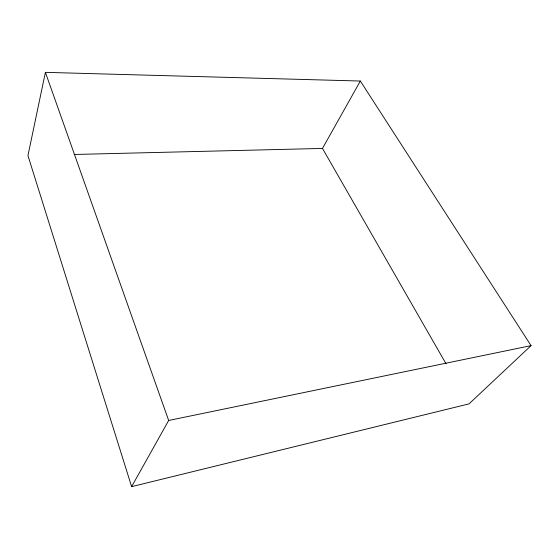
<?xml version="1.0" encoding="UTF-8"?>
<svg xmlns="http://www.w3.org/2000/svg" width="559" height="559" viewBox="0 0 559 559"><rect width="100%" height="100%" fill="white"/><g stroke="black" fill="none" stroke-linecap="round" stroke-linejoin="round"><path stroke-width="0.84" d="M45.391 72.356L27.95 155.605L131.624 486.644L469.043 403.871L531.05 345.63L360.338 81.034L45.391 72.356L168.664 420.473L131.624 486.644M446.061 363.818L322.48 148.428L360.338 81.034M168.664 420.473L531.05 345.63M74.137 154.48L322.48 148.428"/></g></svg>
